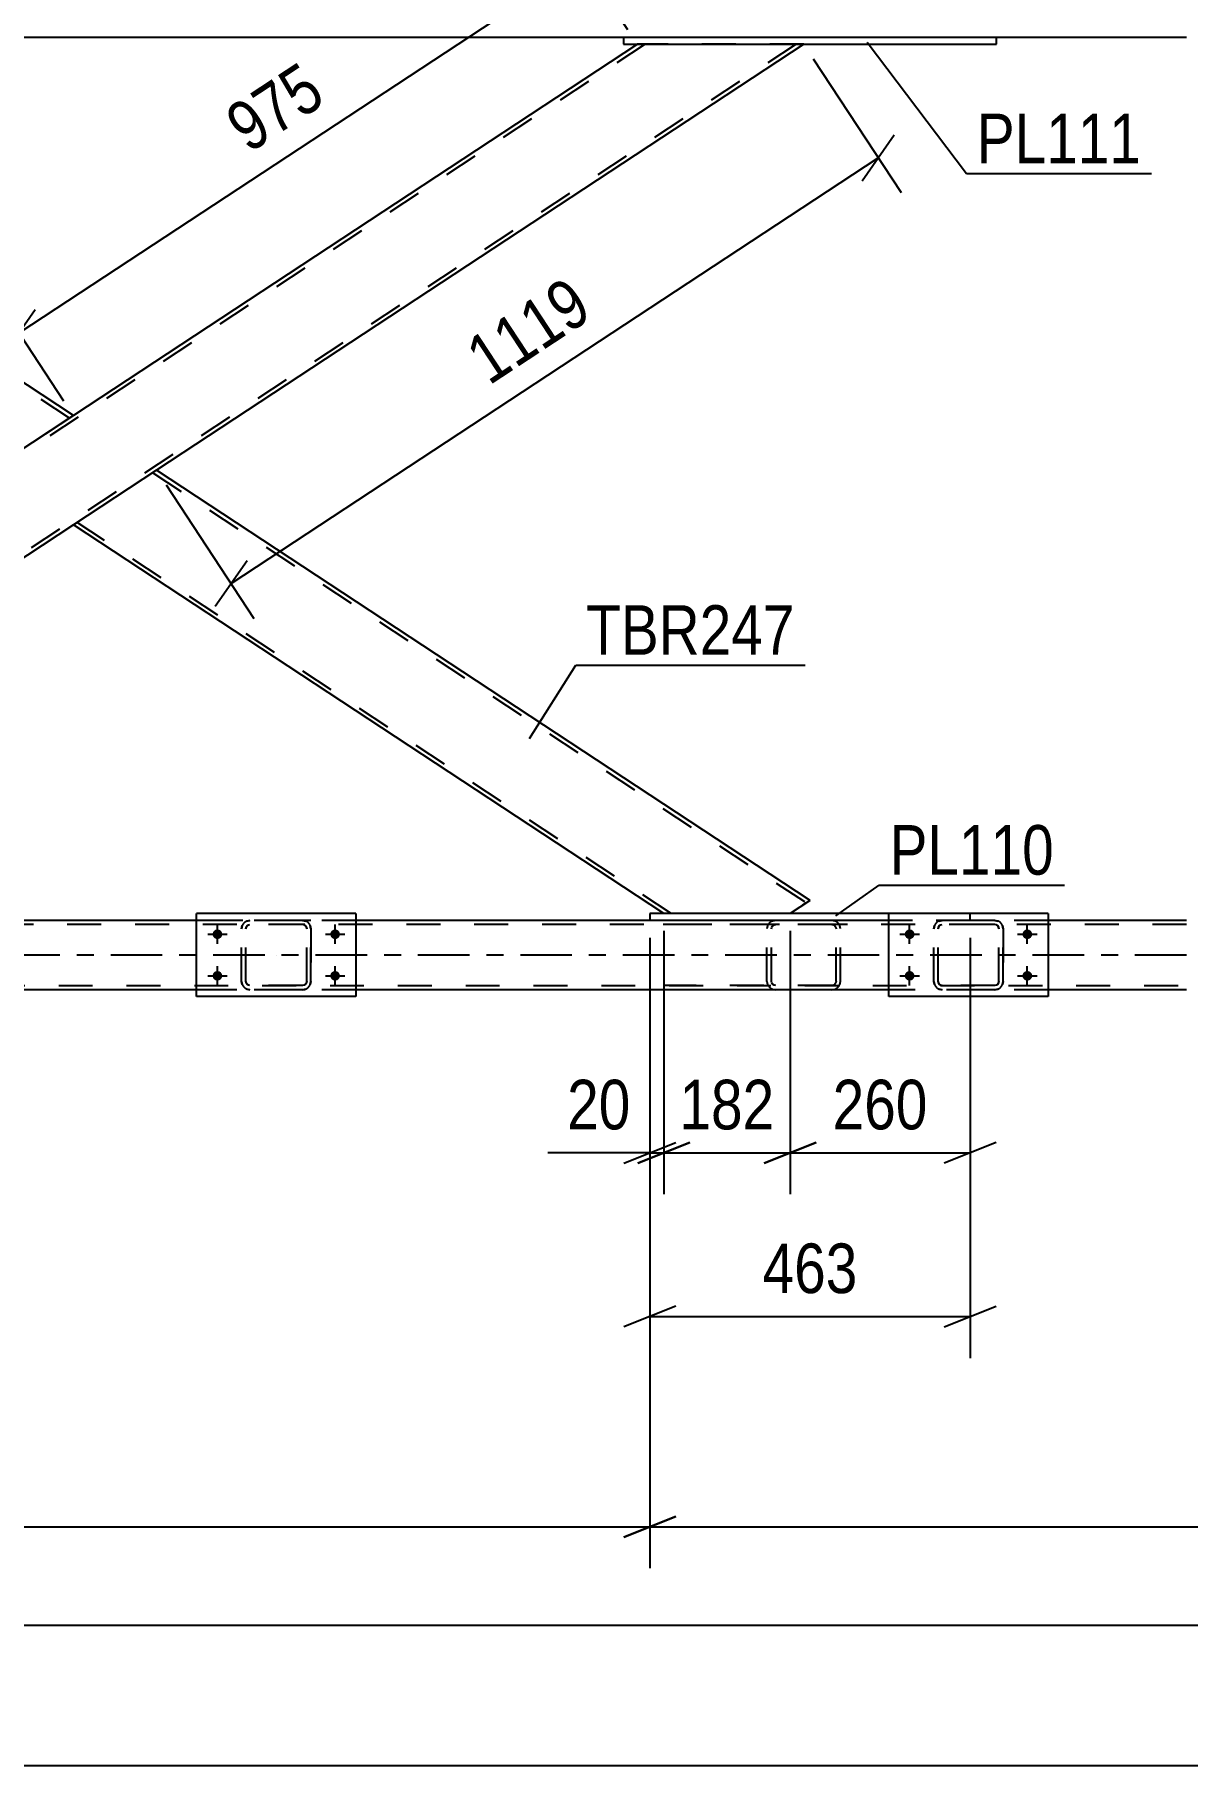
# Model space of a CAD drawing. Header units: millimetres. Extents: x -853 to 336, y -866 to -25.
# Drawn here: x -221.5 to -154.9, y -183.7 to -83.7 of the extents above; entities that cross this region are included whole.
import ezdxf

# ---------------------------------------------------------------- set-up
doc = ezdxf.new("R2010")
doc.units = ezdxf.units.MM
doc.linetypes.add('DXK_LINE_DOT2', pattern=[3.9198, 1.9599, -1.9599])
doc.linetypes.add('DXK_LINE_DOT3', pattern=[5.9187, 2.979, -0.9799, 0.9799, -0.9799])
doc.styles.add('Arial Narrow', font='ARIALN.TTF', dxfattribs={"height": 0.2})

# ---------------------------------------------------------------- blocks, each defined once
blk = doc.blocks.new('Part-570393679-2540 - 2533')
at = {"color": 2, "linetype": 'Continuous'}
for p, q in [((-187.465, -83.885), (-251.054, -83.885)), ((-154.936, -83.885), (-165.919, -83.885))]:
    blk.add_line(p, q, dxfattribs=at)
at = {"color": 7, "linetype": 'DXK_LINE_DOT2'}
blk.add_line((-165.919, -83.885), (-187.465, -83.885), dxfattribs=at)
blk = doc.blocks.new('Part-570393679-2701 - 2533')
at = {"color": 7, "linetype": 'DXK_LINE_DOT2'}
for p, q in [((-186.228, -84.285), (-262.544, -134.484)), ((-177.494, -84.285), (-253.81, -134.484)), ((-177.057, -84.285), (-186.665, -84.285)), ((-219.259, -105.725), (-224.063, -108.885)), ((-214.455, -108.885), (-219.259, -112.045)), ((-261.826, -133.725), (-262.981, -134.484)), ((-253.373, -134.484), (-262.981, -134.484))]:
    blk.add_line(p, q, dxfattribs=at)
at = {"color": 2, "linetype": 'Continuous'}
for p, q in [((-186.665, -84.285), (-219.259, -105.725)), ((-177.057, -84.285), (-214.455, -108.885)), ((-224.063, -108.885), (-261.826, -133.725)), ((-219.259, -112.045), (-253.373, -134.484))]:
    blk.add_line(p, q, dxfattribs=at)
blk = doc.blocks.new('Part-570393679-2706 - 2533')
at = {"color": 2, "linetype": 'Continuous'}
for p, q in [((-214.455, -108.885), (-219.259, -112.045)), ((-176.692, -133.725), (-214.455, -108.885)), ((-185.146, -134.484), (-219.259, -112.045)), ((-176.725, -133.746), (-177.847, -134.484)), ((-176.692, -133.725), (-176.725, -133.746))]:
    blk.add_line(p, q, dxfattribs=at)
at = {"color": 7, "linetype": 'DXK_LINE_DOT2'}
for p, q in [((-214.674, -109.028), (-176.911, -133.868)), ((-219.041, -111.901), (-219.024, -111.89)), ((-184.709, -134.484), (-219.041, -111.901)), ((-176.911, -133.868), (-177.129, -134.012)), ((-176.692, -133.725), (-176.692, -133.725)), ((-177.847, -134.484), (-185.146, -134.484))]:
    blk.add_line(p, q, dxfattribs=at)
blk = doc.blocks.new('Part-570393679-2836 - 2533')
at = {"color": 2, "linetype": 'Continuous'}
for p, q in [((-185.946, -134.484), (-185.946, -134.884)), ((-172.136, -134.484), (-185.946, -134.484)), ((-172.136, -134.884), (-185.946, -134.884))]:
    blk.add_line(p, q, dxfattribs=at)
at = {"color": 7, "linetype": 'DXK_LINE_DOT2'}
for p, q in [((-167.439, -134.884), (-178.673, -134.884)), ((-167.439, -134.484), (-177.847, -134.484)), ((-167.439, -134.884), (-167.439, -134.484))]:
    blk.add_line(p, q, dxfattribs=at)
blk = doc.blocks.new('Part-570393679-2786 - 2533')
at = {"color": 7, "linetype": 'DXK_LINE_DOT2'}
for p, q in [((-185.946, -134.884), (-780.17, -134.884)), ((-202.936, -134.884), (-212.136, -134.884)), ((-162.936, -134.884), (-185.946, -134.884)), ((-154.936, -135.124), (-808.076, -135.124)), ((-808.076, -138.644), (-154.936, -138.644)), ((-154.936, -138.884), (-772.136, -138.884)), ((-202.936, -138.884), (-212.136, -138.884)), ((-162.936, -138.884), (-172.136, -138.884))]:
    blk.add_line(p, q, dxfattribs=at)
at = {"color": 2, "linetype": 'Continuous'}
for p, q in [((-212.136, -134.884), (-242.936, -134.884)), ((-185.946, -134.884), (-202.936, -134.884)), ((-154.936, -134.884), (-162.936, -134.884)), ((-212.136, -138.884), (-242.936, -138.884)), ((-172.136, -138.884), (-202.936, -138.884)), ((-154.936, -138.884), (-162.936, -138.884))]:
    blk.add_line(p, q, dxfattribs=at)
at = {"color": 7, "linetype": 'DXK_LINE_DOT3'}
blk.add_line((-154.936, -136.884), (-808.076, -136.884), dxfattribs=at)
blk = doc.blocks.new('Part-570393679-2817 - 2533')
at = {"color": 2, "linetype": 'Continuous'}
for p, q in [((-187.465, -83.885), (-187.465, -84.285)), ((-165.919, -83.885), (-187.465, -83.885)), ((-165.919, -84.285), (-165.919, -83.885)), ((-187.465, -84.285), (-165.919, -84.285))]:
    blk.add_line(p, q, dxfattribs=at)
blk = doc.blocks.new('Part-570393679-2860 - 2533')
at = {"color": 2, "linetype": 'Continuous'}
for p, q in [((-224.063, -108.885), (-261.461, -84.285)), ((-219.259, -105.725), (-251.854, -84.285)), ((-219.529, -105.902), (-224.063, -108.885)), ((-219.293, -105.747), (-219.529, -105.902)), ((-219.259, -105.725), (-219.293, -105.747))]:
    blk.add_line(p, q, dxfattribs=at)
at = {"color": 7, "linetype": 'DXK_LINE_DOT2'}
for p, q in [((-261.461, -84.285), (-251.854, -84.285)), ((-223.845, -108.741), (-261.025, -84.285)), ((-219.478, -105.868), (-252.29, -84.285)), ((-219.529, -105.902), (-219.387, -105.809))]:
    blk.add_line(p, q, dxfattribs=at)
blk = doc.blocks.new('Part-570393679-2882 - 2533')
at = {"color": 7, "linetype": 'DXK_LINE_DOT2'}
for p, q in [((-175.438, -134.884), (-185.18, -134.884)), ((-178.673, -134.884), (-178.868, -134.92)), ((-175.242, -134.92), (-175.438, -134.884)), ((-175.438, -135.124), (-185.18, -135.124)), ((-179.148, -135.194), (-179.184, -135.364)), ((-179.184, -138.404), (-179.184, -135.364)), ((-179.145, -135.18), (-179.148, -135.194)), ((-178.928, -135.364), (-178.909, -135.272)), ((-178.928, -138.404), (-178.928, -135.364)), ((-178.909, -135.272), (-178.853, -135.194)), ((-178.853, -135.194), (-178.771, -135.142)), ((-178.771, -135.142), (-178.673, -135.124)), ((-175.438, -135.124), (-175.34, -135.142)), ((-175.34, -135.142), (-175.257, -135.194)), ((-175.257, -135.194), (-175.202, -135.272)), ((-175.202, -135.272), (-175.182, -135.364)), ((-175.182, -138.404), (-175.182, -135.364)), ((-174.963, -135.194), (-174.966, -135.18)), ((-174.927, -135.364), (-174.963, -135.194)), ((-174.927, -138.404), (-174.927, -135.364)), ((-175.438, -138.644), (-185.18, -138.644)), ((-175.438, -138.884), (-185.18, -138.884)), ((-179.184, -138.404), (-179.164, -138.496)), ((-179.164, -138.496), (-179.145, -138.588)), ((-178.909, -138.496), (-178.928, -138.404)), ((-178.853, -138.574), (-178.909, -138.496)), ((-178.868, -138.847), (-178.673, -138.884)), ((-178.771, -138.626), (-178.853, -138.574)), ((-178.673, -138.644), (-178.771, -138.626)), ((-175.34, -138.626), (-175.438, -138.644)), ((-175.438, -138.884), (-175.242, -138.847)), ((-175.257, -138.574), (-175.34, -138.626)), ((-175.202, -138.496), (-175.257, -138.574)), ((-175.182, -138.404), (-175.202, -138.496)), ((-174.966, -138.588), (-174.946, -138.496)), ((-174.946, -138.496), (-174.927, -138.404))]:
    blk.add_line(p, q, dxfattribs=at)
for centre, start, end in [((-178.692, -135.385), 110.75832, 155.68004), ((-175.418, -135.385), 24.31996, 69.24168), ((-178.692, -138.383), 204.31996, 249.24168), ((-175.418, -138.383), 290.75832, 335.68004)]:
    blk.add_arc(centre, 0.496, start, end, dxfattribs=at)
blk = doc.blocks.new('Bolt-570393679-3131 - 2533')
at = {"linetype": 'Continuous'}
for points in [[(-210.936, -135.404, -1), (-210.936, -135.964, -1)], [(-204.136, -135.404, -1), (-204.136, -135.964, -1)], [(-210.936, -137.804, -1), (-210.936, -138.364, -1)], [(-204.136, -137.804, -1), (-204.136, -138.364, -1)]]:
    blk.add_hatch(color=1, dxfattribs=at).paths.add_polyline_path(points)
at = {"color": 1, "linetype": 'Continuous'}
for p, q in [((-211.496, -135.684), (-210.376, -135.684)), ((-210.936, -136.244), (-210.936, -135.124)), ((-204.696, -135.684), (-203.576, -135.684)), ((-204.136, -136.244), (-204.136, -135.124)), ((-210.936, -138.644), (-210.936, -137.524)), ((-204.136, -138.644), (-204.136, -137.524)), ((-211.496, -138.084), (-210.376, -138.084)), ((-204.696, -138.084), (-203.576, -138.084))]:
    blk.add_line(p, q, dxfattribs=at)
blk = doc.blocks.new('Part-570393679-3000 - 2533')
at = {"color": 7, "linetype": 'DXK_LINE_DOT2'}
for p, q in [((-169.24, -134.92), (-169.056, -134.884)), ((-169.056, -134.884), (-169.24, -134.92)), ((-166.016, -134.884), (-169.056, -134.884)), ((-166.016, -134.884), (-165.833, -134.92)), ((-165.833, -134.92), (-166.016, -134.884)), ((-169.536, -135.364), (-169.5, -135.18)), ((-169.5, -135.18), (-169.536, -135.364)), ((-169.536, -138.404), (-169.536, -135.364)), ((-169.536, -135.364), (-169.536, -135.364)), ((-169.536, -138.404), (-169.536, -135.364)), ((-169.296, -135.364), (-169.278, -135.272)), ((-169.278, -135.272), (-169.296, -135.364)), ((-169.296, -138.404), (-169.296, -135.364)), ((-169.296, -135.364), (-169.296, -135.364)), ((-169.296, -138.404), (-169.296, -135.364)), ((-169.278, -135.272), (-169.226, -135.194)), ((-169.226, -135.194), (-169.278, -135.272)), ((-169.226, -135.194), (-169.148, -135.142)), ((-169.148, -135.142), (-169.226, -135.194)), ((-169.148, -135.142), (-169.056, -135.124)), ((-166.016, -135.124), (-169.056, -135.124)), ((-165.924, -135.142), (-166.016, -135.124)), ((-165.924, -135.142), (-165.847, -135.194)), ((-165.847, -135.194), (-165.924, -135.142)), ((-165.847, -135.194), (-165.795, -135.272)), ((-165.795, -135.272), (-165.847, -135.194)), ((-165.795, -135.272), (-165.776, -135.364)), ((-165.776, -135.364), (-165.795, -135.272)), ((-165.776, -138.404), (-165.776, -135.364)), ((-165.776, -135.364), (-165.776, -135.364)), ((-165.776, -138.404), (-165.776, -135.364)), ((-165.573, -135.18), (-165.536, -135.364)), ((-165.536, -135.364), (-165.573, -135.18)), ((-165.536, -138.404), (-165.536, -135.364)), ((-165.536, -135.364), (-165.536, -135.364)), ((-165.536, -135.364), (-165.536, -138.404)), ((-169.536, -138.404), (-169.536, -138.404)), ((-169.5, -138.588), (-169.536, -138.404)), ((-169.536, -138.404), (-169.5, -138.588)), ((-169.296, -138.404), (-169.296, -138.404)), ((-169.278, -138.496), (-169.296, -138.404)), ((-169.296, -138.404), (-169.278, -138.496)), ((-169.226, -138.574), (-169.278, -138.496)), ((-169.278, -138.496), (-169.226, -138.574)), ((-169.056, -138.884), (-169.24, -138.847)), ((-169.24, -138.847), (-169.056, -138.884)), ((-169.148, -138.626), (-169.226, -138.574)), ((-169.226, -138.574), (-169.148, -138.626)), ((-169.056, -138.644), (-169.148, -138.626)), ((-166.016, -138.644), (-169.056, -138.644)), ((-166.016, -138.884), (-169.056, -138.884)), ((-165.924, -138.626), (-166.016, -138.644)), ((-165.833, -138.847), (-166.016, -138.884)), ((-166.016, -138.884), (-165.833, -138.847)), ((-165.847, -138.574), (-165.924, -138.626)), ((-165.924, -138.626), (-165.847, -138.574)), ((-165.795, -138.496), (-165.847, -138.574)), ((-165.847, -138.574), (-165.795, -138.496)), ((-165.776, -138.404), (-165.795, -138.496)), ((-165.795, -138.496), (-165.776, -138.404)), ((-165.776, -138.404), (-165.776, -138.404)), ((-165.536, -138.404), (-165.573, -138.588)), ((-165.573, -138.588), (-165.536, -138.404)), ((-165.536, -138.404), (-165.536, -138.404))]:
    blk.add_line(p, q, dxfattribs=at)
at = {"color": 7, "linetype": 'DXK_LINE_DOT3'}
blk.add_line((-167.536, -136.884), (-167.536, -136.884), dxfattribs=at)
at = {"color": 7, "linetype": 'DXK_LINE_DOT2'}
for centre, start, end in [((-169.056, -135.364), 112.5, 157.5), ((-169.056, -135.364), 112.5, 157.5), ((-166.016, -135.364), 22.5, 67.5), ((-166.016, -135.364), 22.5, 67.5), ((-169.056, -138.404), 202.5, 247.5), ((-169.056, -138.404), 202.5, 247.5), ((-166.016, -138.404), 292.5, 337.5), ((-166.016, -138.404), 292.5, 337.5)]:
    blk.add_arc(centre, 0.48, start, end, dxfattribs=at)
blk = doc.blocks.new('Part-570393679-3001 - 2533')
at = {"color": 2, "linetype": 'Continuous'}
for p, q in [((-162.936, -134.484), (-172.136, -134.484)), ((-172.136, -139.284), (-172.136, -134.484)), ((-162.936, -134.484), (-162.936, -139.284)), ((-162.936, -139.284), (-172.136, -139.284))]:
    blk.add_line(p, q, dxfattribs=at)
blk = doc.blocks.new('Part-570393679-3084 - 2533')
at = {"color": 7, "linetype": 'DXK_LINE_DOT2'}
for p, q in [((-209.24, -134.92), (-209.056, -134.884)), ((-209.056, -134.884), (-209.24, -134.92)), ((-206.016, -134.884), (-209.056, -134.884)), ((-206.016, -134.884), (-205.833, -134.92)), ((-205.833, -134.92), (-206.016, -134.884)), ((-209.536, -135.364), (-209.5, -135.18)), ((-209.5, -135.18), (-209.536, -135.364)), ((-209.536, -138.404), (-209.536, -135.364)), ((-209.536, -135.364), (-209.536, -135.364)), ((-209.536, -138.404), (-209.536, -135.364)), ((-209.296, -135.364), (-209.278, -135.272)), ((-209.278, -135.272), (-209.296, -135.364)), ((-209.296, -138.404), (-209.296, -135.364)), ((-209.296, -135.364), (-209.296, -135.364)), ((-209.296, -138.404), (-209.296, -135.364)), ((-209.278, -135.272), (-209.226, -135.194)), ((-209.226, -135.194), (-209.278, -135.272)), ((-209.226, -135.194), (-209.148, -135.142)), ((-209.148, -135.142), (-209.226, -135.194)), ((-209.148, -135.142), (-209.056, -135.124)), ((-206.016, -135.124), (-209.056, -135.124)), ((-205.924, -135.142), (-206.016, -135.124)), ((-205.924, -135.142), (-205.847, -135.194)), ((-205.847, -135.194), (-205.924, -135.142)), ((-205.847, -135.194), (-205.795, -135.272)), ((-205.795, -135.272), (-205.847, -135.194)), ((-205.795, -135.272), (-205.776, -135.364)), ((-205.776, -135.364), (-205.795, -135.272)), ((-205.776, -138.404), (-205.776, -135.364)), ((-205.776, -135.364), (-205.776, -135.364)), ((-205.776, -138.404), (-205.776, -135.364)), ((-205.573, -135.18), (-205.536, -135.364)), ((-205.536, -135.364), (-205.573, -135.18)), ((-205.536, -138.404), (-205.536, -135.364)), ((-205.536, -135.364), (-205.536, -135.364)), ((-205.536, -135.364), (-205.536, -138.404)), ((-209.536, -138.404), (-209.536, -138.404)), ((-209.5, -138.588), (-209.536, -138.404)), ((-209.536, -138.404), (-209.5, -138.588)), ((-209.296, -138.404), (-209.296, -138.404)), ((-209.278, -138.496), (-209.296, -138.404)), ((-209.296, -138.404), (-209.278, -138.496)), ((-209.226, -138.574), (-209.278, -138.496)), ((-209.278, -138.496), (-209.226, -138.574)), ((-209.056, -138.884), (-209.24, -138.847)), ((-209.24, -138.847), (-209.056, -138.884)), ((-209.148, -138.626), (-209.226, -138.574)), ((-209.226, -138.574), (-209.148, -138.626)), ((-209.056, -138.644), (-209.148, -138.626)), ((-206.016, -138.644), (-209.056, -138.644)), ((-206.016, -138.884), (-209.056, -138.884)), ((-205.924, -138.626), (-206.016, -138.644)), ((-205.833, -138.847), (-206.016, -138.884)), ((-206.016, -138.884), (-205.833, -138.847)), ((-205.847, -138.574), (-205.924, -138.626)), ((-205.924, -138.626), (-205.847, -138.574)), ((-205.795, -138.496), (-205.847, -138.574)), ((-205.847, -138.574), (-205.795, -138.496)), ((-205.776, -138.404), (-205.795, -138.496)), ((-205.795, -138.496), (-205.776, -138.404)), ((-205.776, -138.404), (-205.776, -138.404)), ((-205.536, -138.404), (-205.573, -138.588)), ((-205.573, -138.588), (-205.536, -138.404)), ((-205.536, -138.404), (-205.536, -138.404))]:
    blk.add_line(p, q, dxfattribs=at)
at = {"color": 7, "linetype": 'DXK_LINE_DOT3'}
blk.add_line((-207.536, -136.884), (-207.536, -136.884), dxfattribs=at)
at = {"color": 7, "linetype": 'DXK_LINE_DOT2'}
for centre, start, end in [((-209.056, -135.364), 112.5, 157.5), ((-209.056, -135.364), 112.5, 157.5), ((-206.016, -135.364), 22.5, 67.5), ((-206.016, -135.364), 22.5, 67.5), ((-209.056, -138.404), 202.5, 247.5), ((-209.056, -138.404), 202.5, 247.5), ((-206.016, -138.404), 292.5, 337.5), ((-206.016, -138.404), 292.5, 337.5)]:
    blk.add_arc(centre, 0.48, start, end, dxfattribs=at)
blk = doc.blocks.new('Part-570393679-3085 - 2533')
at = {"color": 2, "linetype": 'Continuous'}
for p, q in [((-202.936, -134.484), (-212.136, -134.484)), ((-212.136, -139.284), (-212.136, -134.484)), ((-202.936, -134.484), (-202.936, -139.284)), ((-202.936, -139.284), (-212.136, -139.284))]:
    blk.add_line(p, q, dxfattribs=at)
blk = doc.blocks.new('Bolt-570393679-3130 - 2533')
at = {"linetype": 'Continuous'}
for points in [[(-170.936, -135.404, -1), (-170.936, -135.964, -1)], [(-164.136, -135.404, -1), (-164.136, -135.964, -1)], [(-170.936, -137.804, -1), (-170.936, -138.364, -1)], [(-164.136, -137.804, -1), (-164.136, -138.364, -1)]]:
    blk.add_hatch(color=1, dxfattribs=at).paths.add_polyline_path(points)
at = {"color": 1, "linetype": 'Continuous'}
for p, q in [((-171.496, -135.684), (-170.376, -135.684)), ((-170.936, -136.244), (-170.936, -135.124)), ((-164.696, -135.684), (-163.576, -135.684)), ((-164.136, -136.244), (-164.136, -135.124)), ((-170.936, -138.644), (-170.936, -137.524)), ((-164.136, -138.644), (-164.136, -137.524)), ((-171.496, -138.084), (-170.376, -138.084)), ((-164.696, -138.084), (-163.576, -138.084))]:
    blk.add_line(p, q, dxfattribs=at)
blk = doc.blocks.new('StraightDimension-570393679-4089 - 2533')
at = {"color": 7, "linetype": 'Continuous'}
for p, q in [((-187.215, -83.449), (-191.369, -77.133)), ((-190.727, -80.84), (-188.88, -78.189)), ((-222.397, -100.954), (-189.803, -79.514)), ((-219.809, -104.889), (-223.964, -98.573)), ((-221.474, -99.628), (-223.321, -102.28))]:
    blk.add_line(p, q, dxfattribs=at)
at = {"color": 0}
blk.add_wipeout([(-203.72, -87.771), (-206.028, -84.262), (-211.613, -87.935), (-209.305, -91.444)], dxfattribs=at)
at = {"color": 3, "style": 'Arial Narrow'}
blk.add_text('975', height=2.8633, rotation=33.33468, dxfattribs=at).set_placement((-209.133, -90.613))
blk = doc.blocks.new('StraightDimension-570393679-4071 - 2533')
at = {"color": 7, "linetype": 'Continuous'}
for p, q in [((-176.508, -85.12), (-171.43, -92.84)), ((-173.672, -92.161), (-171.825, -89.509)), ((-210.147, -115.435), (-172.749, -90.835)), ((-213.906, -109.72), (-208.828, -117.44)), ((-209.223, -114.109), (-211.07, -116.76))]:
    blk.add_line(p, q, dxfattribs=at)
at = {"color": 0}
blk.add_wipeout([(-188.304, -100.169), (-190.612, -96.66), (-197.724, -101.338), (-195.416, -104.847)], dxfattribs=at)
at = {"color": 3, "style": 'Arial Narrow'}
blk.add_text('1119', height=2.8633, rotation=33.33468, dxfattribs=at).set_placement((-195.244, -104.016))
blk = doc.blocks.new('StraightDimension-570393679-3936 - 2533')
at = {"color": 7, "linetype": 'Continuous'}
blk.add_line((-808.716, -183.685), (-114.87, -183.685), dxfattribs=at)
blk = doc.blocks.new('StraightDimension-570393679-4016 - 2533')
at = {"color": 7, "linetype": 'Continuous'}
blk.add_line((-808.076, -175.587), (-115.51, -175.587), dxfattribs=at)
blk = doc.blocks.new('StraightDimension-570393679-4188 - 2533')
at = {"color": 7, "linetype": 'Continuous'}
for p, q in [((-185.946, -135.884), (-185.946, -160.158)), ((-167.439, -135.884), (-167.439, -160.158)), ((-184.446, -157.158), (-187.446, -158.358)), ((-185.946, -157.758), (-167.439, -157.758)), ((-168.939, -158.358), (-165.939, -157.158))]:
    blk.add_line(p, q, dxfattribs=at)
at = {"color": 0}
blk.add_wipeout([(-173.35, -157.008), (-173.35, -152.808), (-180.034, -152.808), (-180.034, -157.008)], dxfattribs=at)
at = {"color": 3, "style": 'Arial Narrow'}
blk.add_text('463', height=2.8633, dxfattribs=at).set_placement((-179.434, -156.408))
blk = doc.blocks.new('StraightDimension-570393679-4231 - 2533')
at = {"color": 7, "linetype": 'Continuous'}
for p, q in [((-185.946, -135.884), (-185.946, -150.702)), ((-185.146, -135.484), (-185.146, -150.702)), ((-187.446, -148.902), (-184.446, -147.702)), ((-183.646, -147.702), (-186.646, -148.902)), ((-185.946, -148.302), (-191.852, -148.302)), ((-185.946, -148.302), (-191.852, -148.302)), ((-185.946, -148.302), (-185.146, -148.302))]:
    blk.add_line(p, q, dxfattribs=at)
at = {"color": 0}
blk.add_wipeout([(-186.471, -147.552), (-186.471, -143.352), (-191.327, -143.352), (-191.327, -147.552)], dxfattribs=at)
at = {"color": 3, "style": 'Arial Narrow'}
blk.add_text('20', height=2.8633, dxfattribs=at).set_placement((-190.727, -146.952))
blk = doc.blocks.new('StraightDimension-570393679-3802 - 2533')
at = {"color": 7, "linetype": 'Continuous'}
for p, q in [((-114.516, -79.385), (-113.316, -82.385)), ((-220.346, -80.885), (-111.516, -80.885)), ((-113.916, -86.085), (-113.916, -80.885)), ((-113.316, -87.585), (-114.516, -84.585)), ((-119.016, -86.085), (-111.516, -86.085)), ((-113.916, -86.085), (-113.916, -93.819)), ((-113.916, -86.085), (-113.916, -93.819))]:
    blk.add_line(p, q, dxfattribs=at)
at = {"color": 0}
blk.add_wipeout([(-114.666, -86.61), (-118.866, -86.61), (-118.866, -93.294), (-114.666, -93.294)], dxfattribs=at)
at = {"color": 3, "style": 'Arial Narrow'}
blk.add_text('130', height=2.8633, rotation=90.00021, dxfattribs=at).set_placement((-115.266, -92.694))
blk = doc.blocks.new('StraightDimension-570393679-3917 - 2533')
at = {"color": 7, "linetype": 'Continuous'}
for p, q in [((-185.946, -135.884), (-185.946, -172.302)), ((-356.214, -169.902), (-185.946, -169.902)), ((-187.446, -170.502), (-184.446, -169.302))]:
    blk.add_line(p, q, dxfattribs=at)
blk = doc.blocks.new('StraightDimension-570393679-3927 - 2533')
at = {"color": 7, "linetype": 'Continuous'}
for p, q in [((-185.946, -135.884), (-185.946, -172.302)), ((-115.51, -139.884), (-115.51, -172.302)), ((-184.446, -169.302), (-187.446, -170.502)), ((-185.946, -169.902), (-115.51, -169.902)), ((-117.01, -170.502), (-114.01, -169.302))]:
    blk.add_line(p, q, dxfattribs=at)
at = {"color": 0}
blk.add_wipeout([(-146.472, -169.152), (-146.472, -164.952), (-154.984, -164.952), (-154.984, -169.152)], dxfattribs=at)
at = {"color": 3, "style": 'Arial Narrow'}
blk.add_text('1849', height=2.8633, dxfattribs=at).set_placement((-154.384, -168.552))
blk = doc.blocks.new('StraightDimension-570393679-4199 - 2533')
at = {"color": 7, "linetype": 'Continuous'}
for p, q in [((-177.847, -135.484), (-177.847, -150.702)), ((-167.439, -135.884), (-167.439, -150.702)), ((-179.347, -148.902), (-176.347, -147.702)), ((-165.939, -147.702), (-168.939, -148.902)), ((-177.847, -148.302), (-167.439, -148.302))]:
    blk.add_line(p, q, dxfattribs=at)
at = {"color": 0}
blk.add_wipeout([(-169.3, -147.552), (-169.3, -143.352), (-175.985, -143.352), (-175.985, -147.552)], dxfattribs=at)
at = {"color": 3, "style": 'Arial Narrow'}
blk.add_text('260', height=2.8633, dxfattribs=at).set_placement((-175.385, -146.952))
blk = doc.blocks.new('StraightDimension-570393679-4216 - 2533')
at = {"color": 7, "linetype": 'Continuous'}
for p, q in [((-185.146, -135.484), (-185.146, -150.702)), ((-177.847, -135.484), (-177.847, -150.702)), ((-186.646, -148.902), (-183.646, -147.702)), ((-176.347, -147.702), (-179.347, -148.902)), ((-185.146, -148.302), (-177.847, -148.302))]:
    blk.add_line(p, q, dxfattribs=at)
at = {"color": 0}
blk.add_wipeout([(-178.154, -147.552), (-178.154, -143.352), (-184.838, -143.352), (-184.838, -147.552)], dxfattribs=at)
at = {"color": 3, "style": 'Arial Narrow'}
blk.add_text('182', height=2.8633, dxfattribs=at).set_placement((-184.238, -146.952))
blk = doc.blocks.new('Mark-570393679-2702 - 2533')
at = {"color": 30, "linetype": 'Continuous'}
for p, q in [((-192.91, -124.37), (-190.227, -120.144)), ((-190.227, -120.144), (-176.972, -120.144))]:
    blk.add_line(p, q, dxfattribs=at)
at = {"color": 0}
blk.add_wipeout([(-177.572, -119.544), (-177.572, -116.544), (-189.627, -116.544), (-189.627, -119.544)], dxfattribs=at)
blk.add_wipeout([(-177.572, -119.544), (-177.572, -116.544), (-189.627, -116.544), (-189.627, -119.544)], dxfattribs=at)
at = {"color": 3, "style": 'Arial Narrow'}
blk.add_text('TBR247', height=2.8633, dxfattribs=at).set_placement((-189.627, -119.544))
blk = doc.blocks.new('Mark-570393679-2813 - 2533')
at = {"color": 30, "linetype": 'Continuous'}
for p, q in [((-173.396, -84.163), (-167.656, -91.755)), ((-167.656, -91.755), (-156.952, -91.755))]:
    blk.add_line(p, q, dxfattribs=at)
at = {"color": 0}
blk.add_wipeout([(-157.552, -91.155), (-157.552, -88.155), (-167.056, -88.155), (-167.056, -91.155)], dxfattribs=at)
blk.add_wipeout([(-157.552, -91.155), (-157.552, -88.155), (-167.056, -88.155), (-167.056, -91.155)], dxfattribs=at)
at = {"color": 3, "style": 'Arial Narrow'}
blk.add_text('PL111', height=2.8633, dxfattribs=at).set_placement((-167.056, -91.155))
blk = doc.blocks.new('Mark-570393679-2832 - 2533')
at = {"color": 30, "linetype": 'Continuous'}
for p, q in [((-175.206, -134.624), (-172.695, -132.843)), ((-172.695, -132.843), (-161.991, -132.843))]:
    blk.add_line(p, q, dxfattribs=at)
at = {"color": 0}
blk.add_wipeout([(-162.591, -132.243), (-162.591, -129.243), (-172.095, -129.243), (-172.095, -132.243)], dxfattribs=at)
blk.add_wipeout([(-162.591, -132.243), (-162.591, -129.243), (-172.095, -129.243), (-172.095, -132.243)], dxfattribs=at)
at = {"color": 3, "style": 'Arial Narrow'}
blk.add_text('PL110', height=2.8633, dxfattribs=at).set_placement((-172.095, -132.243))

msp = doc.modelspace()

# ---------------------------------------------------------------- block references
for name in ['Part-570393679-2540 - 2533', 'Part-570393679-2817 - 2533', 'Part-570393679-2701 - 2533', 'Part-570393679-2860 - 2533', 'Part-570393679-2706 - 2533', 'Part-570393679-2786 - 2533', 'Part-570393679-3085 - 2533', 'Part-570393679-3084 - 2533', 'Part-570393679-2836 - 2533', 'Part-570393679-2882 - 2533', 'Part-570393679-3001 - 2533', 'Part-570393679-3000 - 2533', 'Bolt-570393679-3131 - 2533', 'Bolt-570393679-3130 - 2533', 'StraightDimension-570393679-3936 - 2533']:
    msp.add_blockref(name, (0, 0))

# ---------------------------------------------------------------- next in the draw order: block references
for name in ['StraightDimension-570393679-4089 - 2533', 'Mark-570393679-2832 - 2533', 'StraightDimension-570393679-4016 - 2533']:
    msp.add_blockref(name, (0, 0))

# ---------------------------------------------------------------- next in the draw order: block references
for name in ['StraightDimension-570393679-4071 - 2533', 'StraightDimension-570393679-4188 - 2533']:
    msp.add_blockref(name, (0, 0))

# ---------------------------------------------------------------- next in the draw order: block references
for name in ['StraightDimension-570393679-3802 - 2533', 'Mark-570393679-2702 - 2533', 'StraightDimension-570393679-4231 - 2533']:
    msp.add_blockref(name, (0, 0))

# ---------------------------------------------------------------- next in the draw order: block references
for name in ['Mark-570393679-2813 - 2533', 'StraightDimension-570393679-3917 - 2533']:
    msp.add_blockref(name, (0, 0))

# ---------------------------------------------------------------- next in the draw order: block references
msp.add_blockref('StraightDimension-570393679-3927 - 2533', (0, 0))

# ---------------------------------------------------------------- next in the draw order: block references
msp.add_blockref('StraightDimension-570393679-4199 - 2533', (0, 0))

# ---------------------------------------------------------------- next in the draw order: block references
msp.add_blockref('StraightDimension-570393679-4216 - 2533', (0, 0))

doc.saveas('drawing.dxf')
